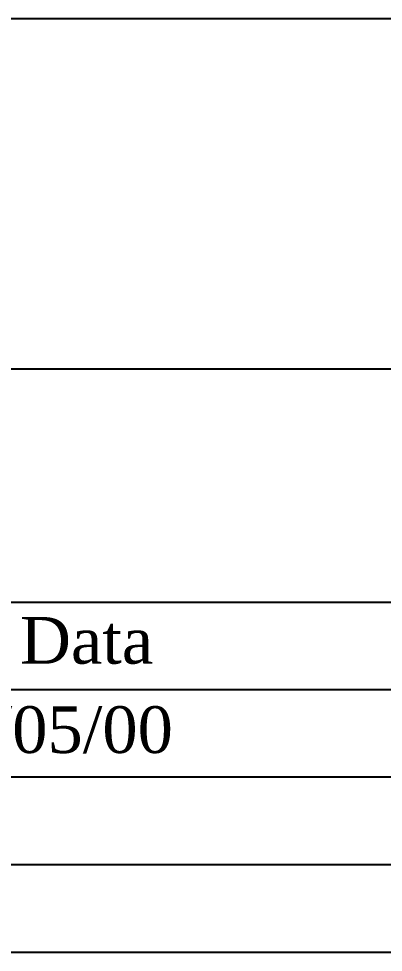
# Model space of a CAD drawing. Extents: x -9638 to -5438, y -3307 to 2633.
# Drawn here: x -7680 to -7289, y -3207 to -2207 of the extents above; entities that cross this region are included whole.
import ezdxf

# ---------------------------------------------------------------- set-up
doc = ezdxf.new("R2010")
doc.units = 0
doc.header["$LTSCALE"] = 45
doc.header["$MEASUREMENT"] = 0
doc.layers.add('FINA', color=7, linetype='CONTINUOUS')
doc.styles.add('FA', font='TIMES.TTF')

msp = doc.modelspace()

# ---------------------------------------------------------------- linework, layer by layer
at = {"layer": 'FINA'}
for p, q in [((-5538.237, -2207.197), (-9282.237, -2207.197)), ((-9282.237, -2582.197), (-5538.237, -2582.197)), ((-9282.237, -2832.197), (-5538.237, -2832.197)), ((-6601.97, -2925.947), (-9282.237, -2925.947)), ((-6601.97, -3019.697), (-9282.237, -3019.697)), ((-6601.97, -3113.447), (-9282.237, -3113.447)), ((-9282.237, -3207.197), (-5538.237, -3207.197))]:
    msp.add_line(p, q, dxfattribs=at)

# ---------------------------------------------------------------- texts
at = {"layer": 'FINA', "style": 'FA'}
for s, p in [('Data', (-7678.256, -2898.036)), ('04/05/00', (-7783.098, -2993.691))]:
    msp.add_text(s, height=50, dxfattribs=at).set_placement(p)

doc.saveas('drawing.dxf')
